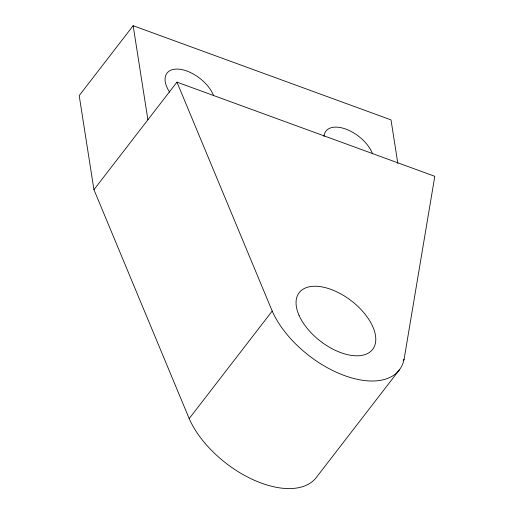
<?xml version="1.0" encoding="UTF-8"?>
<svg xmlns="http://www.w3.org/2000/svg" width="514" height="514" viewBox="0 0 514 514"><rect width="100%" height="100%" fill="white"/><g stroke="black" fill="none" stroke-linecap="round" stroke-linejoin="round"><path stroke-width="0.77" d="M403.124 360.494L404.1 359.228L434.805 176.315L176.951 82.137L93.94 189.698L189.191 418.621A80.049 43.863 37.7 0 0 252.49 479.421A80.049 43.863 37.7 0 0 316.328 477.461L399.339 369.894M397.823 163.362L391.006 119.884L133.152 25.7L79.195 95.617L93.94 189.698M189.191 418.621L272.202 311.06L176.951 82.137M133.152 25.7L147.897 119.781M404.1 359.228A80.049 43.863 37.7 0 1 344.489 375.573A80.049 43.863 37.7 0 1 272.202 311.06M169.697 92.244A29.002 15.889 37.7 0 1 178.699 69.152A29.002 15.889 37.7 0 1 213.651 95.81M324.006 136.518A29.002 15.889 37.7 0 1 345.536 128.988A29.002 15.889 37.7 0 1 372.56 153.853M298.994 315.249A46.408 25.43 37.7 0 0 367.426 353.606A46.408 25.43 37.7 0 0 341.392 294.22A46.408 25.43 37.7 0 0 298.994 315.249"/></g></svg>
